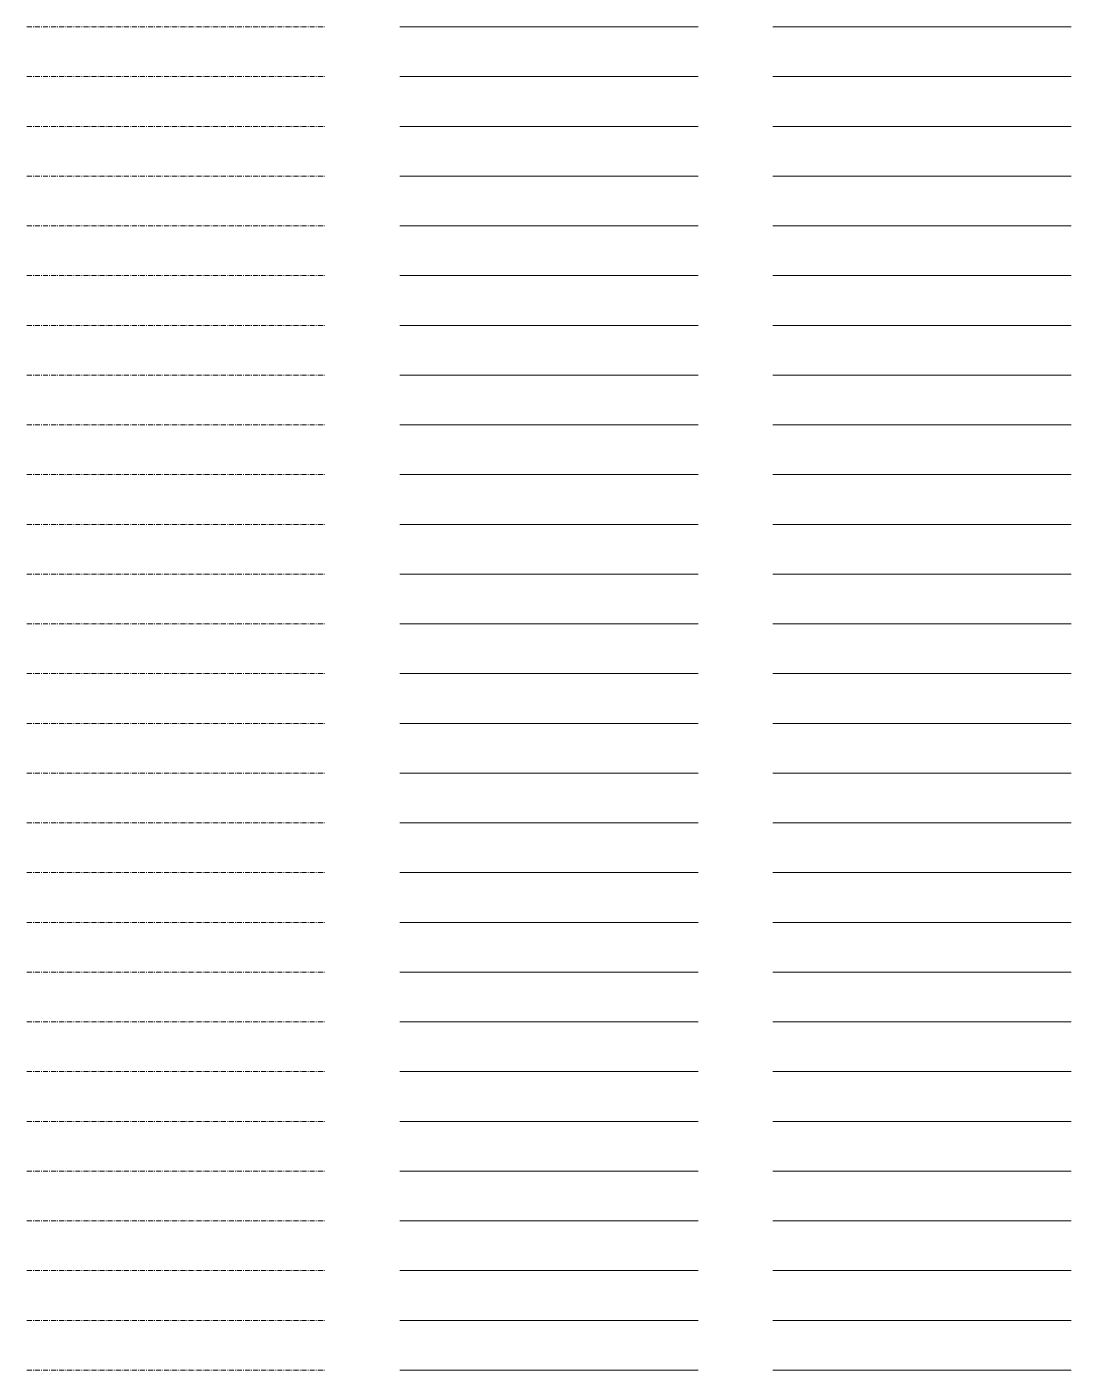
# Model space of a CAD drawing. Header units: metres. Extents: x -170 to 2070, y -13 to 17840.
# Drawn here: x 1650 to 2070, y 1660 to 2200 of the extents above; entities that cross this region are included whole.
import ezdxf
from ezdxf.lldxf.tags import DXFTag

# ---------------------------------------------------------------- set-up
doc = ezdxf.new("R2010")
doc.units = ezdxf.units.M
doc.linetypes.add('KL-VERLATEN-SO', pattern=[3.25, 2, -0.5, 0.25, -0.5])
for name, color, linetype, lineweight in [('B-OI-KL-ET_LS_DISTRIBUTIE_400 V_5x16Cu-(IN BEDRIJF)-G', 14, 'Continuous', 18), ('B-OI-KL-ET_LS_DISTRIBUTIE_400 V_5x16Cu-(RESERVE)-G', 14, 'KL-RESERVE-SO', 18), ('B-OI-KL-ET_LS_DISTRIBUTIE_400 V_5x16Cu-(VERLATEN)-G', 14, 'KL-VERLATEN-SO', 18), ('B-OI-KL-ET_LS_DISTRIBUTIE_400 V_OVERIG-(IN BEDRIJF)-G', 14, 'Continuous', 18), ('B-OI-KL-ET_LS_DISTRIBUTIE_400 V_OVERIG-(RESERVE)-G', 14, 'KL-RESERVE-SO', 18), ('B-OI-KL-ET_LS_DISTRIBUTIE_400 V_OVERIG-(VERLATEN)-G', 14, 'KL-VERLATEN-SO', 18), ('B-OI-KL-ET_LSOV_AANSLUITNET_230 V_2x2.5Cu as2.5-(IN BEDRIJF)-G', 14, 'Continuous', 18), ('B-OI-KL-ET_LSOV_AANSLUITNET_230 V_2x2.5Cu as2.5-(RESERVE)-G', 14, 'KL-RESERVE-SO', 18), ('B-OI-KL-ET_LSOV_AANSLUITNET_230 V_2x2.5Cu as2.5-(VERLATEN)-G', 14, 'KL-VERLATEN-SO', 18), ('B-OI-KL-ET_LSOV_AANSLUITNET_230 V_3x10Cu as10-(IN BEDRIJF)-G', 14, 'Continuous', 18), ('B-OI-KL-ET_LSOV_AANSLUITNET_230 V_3x10Cu as10-(RESERVE)-G', 14, 'KL-RESERVE-SO', 18), ('B-OI-KL-ET_LSOV_AANSLUITNET_230 V_3x10Cu as10-(VERLATEN)-G', 14, 'KL-VERLATEN-SO', 18), ('B-OI-KL-ET_LSOV_AANSLUITNET_230 V_3x2.5Cu as2.5-(IN BEDRIJF)-G', 14, 'Continuous', 18), ('B-OI-KL-ET_LSOV_AANSLUITNET_230 V_3x2.5Cu as2.5-(RESERVE)-G', 14, 'KL-RESERVE-SO', 18), ('B-OI-KL-ET_LSOV_AANSLUITNET_230 V_3x2.5Cu as2.5-(VERLATEN)-G', 14, 'KL-VERLATEN-SO', 18), ('B-OI-KL-ET_LSOV_AANSLUITNET_230 V_3x6Cu as6-(IN BEDRIJF)-G', 14, 'Continuous', 18), ('B-OI-KL-ET_LSOV_AANSLUITNET_230 V_3x6Cu as6-(RESERVE)-G', 14, 'KL-RESERVE-SO', 18), ('B-OI-KL-ET_LSOV_AANSLUITNET_230 V_3x6Cu as6-(VERLATEN)-G', 14, 'KL-VERLATEN-SO', 18), ('B-OI-KL-ET_LSOV_AANSLUITNET_230 V_4x10Cu as10-(IN BEDRIJF)-G', 14, 'Continuous', 18), ('B-OI-KL-ET_LSOV_AANSLUITNET_230 V_4x10Cu as10-(RESERVE)-G', 14, 'KL-RESERVE-SO', 18), ('B-OI-KL-ET_LSOV_AANSLUITNET_230 V_4x10Cu as10-(VERLATEN)-G', 14, 'KL-VERLATEN-SO', 18), ('B-OI-KL-ET_LSOV_AANSLUITNET_230 V_4x150Al 4x6Cu as50Cu-(IN BEDRIJF)-G', 14, 'Continuous', 18), ('B-OI-KL-ET_LSOV_AANSLUITNET_230 V_4x150Al 4x6Cu as50Cu-(RESERVE)-G', 14, 'KL-RESERVE-SO', 18), ('B-OI-KL-ET_LSOV_AANSLUITNET_230 V_4x150Al 4x6Cu as50Cu-(VERLATEN)-G', 14, 'KL-VERLATEN-SO', 18), ('B-OI-KL-ET_LSOV_AANSLUITNET_230 V_4x150Al as50Cu-(IN BEDRIJF)-G', 14, 'Continuous', 18), ('B-OI-KL-ET_LSOV_AANSLUITNET_230 V_4x150Al as50Cu-(RESERVE)-G', 14, 'KL-RESERVE-SO', 18), ('B-OI-KL-ET_LSOV_AANSLUITNET_230 V_4x150Al as50Cu-(VERLATEN)-G', 14, 'KL-VERLATEN-SO', 18), ('B-OI-KL-ET_LSOV_AANSLUITNET_230 V_4x16Cu as16-(IN BEDRIJF)-G', 14, 'Continuous', 18), ('B-OI-KL-ET_LSOV_AANSLUITNET_230 V_4x16Cu as16-(RESERVE)-G', 14, 'KL-RESERVE-SO', 18), ('B-OI-KL-ET_LSOV_AANSLUITNET_230 V_4x16Cu as16-(VERLATEN)-G', 14, 'KL-VERLATEN-SO', 18), ('B-OI-KL-ET_LSOV_AANSLUITNET_230 V_4x2.5Cu as2.5-(IN BEDRIJF)-G', 14, 'Continuous', 18), ('B-OI-KL-ET_LSOV_AANSLUITNET_230 V_4x2.5Cu as2.5-(RESERVE)-G', 14, 'KL-RESERVE-SO', 18), ('B-OI-KL-ET_LSOV_AANSLUITNET_230 V_4x2.5Cu as2.5-(VERLATEN)-G', 14, 'KL-VERLATEN-SO', 18), ('B-OI-KL-ET_LSOV_AANSLUITNET_230 V_4x50Al 4x2.5Cu as25Cu-(IN BEDRIJF)-G', 14, 'Continuous', 18), ('B-OI-KL-ET_LSOV_AANSLUITNET_230 V_4x50Al 4x2.5Cu as25Cu-(RESERVE)-G', 14, 'KL-RESERVE-SO', 18), ('B-OI-KL-ET_LSOV_AANSLUITNET_230 V_4x50Al 4x2.5Cu as25Cu-(VERLATEN)-G', 14, 'KL-VERLATEN-SO', 18), ('B-OI-KL-ET_LSOV_AANSLUITNET_230 V_4x6Cu as6-(IN BEDRIJF)-G', 14, 'Continuous', 18), ('B-OI-KL-ET_LSOV_AANSLUITNET_230 V_4x6Cu as6-(RESERVE)-G', 14, 'KL-RESERVE-SO', 18), ('B-OI-KL-ET_LSOV_AANSLUITNET_230 V_4x6Cu as6-(VERLATEN)-G', 14, 'KL-VERLATEN-SO', 18), ('B-OI-KL-ET_LSOV_AANSLUITNET_230 V_4x95Al 4x6Cu as35Cu-(IN BEDRIJF)-G', 14, 'Continuous', 18), ('B-OI-KL-ET_LSOV_AANSLUITNET_230 V_4x95Al 4x6Cu as35Cu-(RESERVE)-G', 14, 'KL-RESERVE-SO', 18), ('B-OI-KL-ET_LSOV_AANSLUITNET_230 V_4x95Al 4x6Cu as35Cu-(VERLATEN)-G', 14, 'KL-VERLATEN-SO', 18), ('B-OI-KL-ET_LSOV_AANSLUITNET_230 V_5x10Cu-(IN BEDRIJF)-G', 14, 'Continuous', 18), ('B-OI-KL-ET_LSOV_AANSLUITNET_230 V_5x10Cu-(RESERVE)-G', 14, 'KL-RESERVE-SO', 18), ('B-OI-KL-ET_LSOV_AANSLUITNET_230 V_5x10Cu-(VERLATEN)-G', 14, 'KL-VERLATEN-SO', 18), ('B-OI-KL-ET_LSOV_AANSLUITNET_230 V_5x16Cu-(IN BEDRIJF)-G', 14, 'Continuous', 18), ('B-OI-KL-ET_LSOV_AANSLUITNET_230 V_5x16Cu-(RESERVE)-G', 14, 'KL-RESERVE-SO', 18), ('B-OI-KL-ET_LSOV_AANSLUITNET_230 V_5x16Cu-(VERLATEN)-G', 14, 'KL-VERLATEN-SO', 18), ('B-OI-KL-ET_LSOV_AANSLUITNET_230 V_OVERIG-(IN BEDRIJF)-G', 14, 'Continuous', 18), ('B-OI-KL-ET_LSOV_AANSLUITNET_230 V_OVERIG-(RESERVE)-G', 14, 'KL-RESERVE-SO', 18), ('B-OI-KL-ET_LSOV_AANSLUITNET_230 V_OVERIG-(VERLATEN)-G', 14, 'KL-VERLATEN-SO', 18), ('B-OI-KL-ET_LSOV_AANSLUITNET_400 V_2x2.5Cu as2.5-(IN BEDRIJF)-G', 14, 'Continuous', 18), ('B-OI-KL-ET_LSOV_AANSLUITNET_400 V_2x2.5Cu as2.5-(RESERVE)-G', 14, 'KL-RESERVE-SO', 18), ('B-OI-KL-ET_LSOV_AANSLUITNET_400 V_2x2.5Cu as2.5-(VERLATEN)-G', 14, 'KL-VERLATEN-SO', 18), ('B-OI-KL-ET_LSOV_AANSLUITNET_400 V_3x10Cu as10-(IN BEDRIJF)-G', 14, 'Continuous', 18), ('B-OI-KL-ET_LSOV_AANSLUITNET_400 V_3x10Cu as10-(RESERVE)-G', 14, 'KL-RESERVE-SO', 18), ('B-OI-KL-ET_LSOV_AANSLUITNET_400 V_3x10Cu as10-(VERLATEN)-G', 14, 'KL-VERLATEN-SO', 18), ('B-OI-KL-ET_LSOV_AANSLUITNET_400 V_3x2.5Cu as2.5-(IN BEDRIJF)-G', 14, 'Continuous', 18), ('B-OI-KL-ET_LSOV_AANSLUITNET_400 V_3x2.5Cu as2.5-(RESERVE)-G', 14, 'KL-RESERVE-SO', 18), ('B-OI-KL-ET_LSOV_AANSLUITNET_400 V_3x2.5Cu as2.5-(VERLATEN)-G', 14, 'KL-VERLATEN-SO', 18), ('B-OI-KL-ET_LSOV_AANSLUITNET_400 V_3x6Cu as6-(IN BEDRIJF)-G', 14, 'Continuous', 18), ('B-OI-KL-ET_LSOV_AANSLUITNET_400 V_3x6Cu as6-(RESERVE)-G', 14, 'KL-RESERVE-SO', 18), ('B-OI-KL-ET_LSOV_AANSLUITNET_400 V_3x6Cu as6-(VERLATEN)-G', 14, 'KL-VERLATEN-SO', 18), ('B-OI-KL-ET_LSOV_AANSLUITNET_400 V_4x10Cu as10-(IN BEDRIJF)-G', 14, 'Continuous', 18), ('B-OI-KL-ET_LSOV_AANSLUITNET_400 V_4x10Cu as10-(RESERVE)-G', 14, 'KL-RESERVE-SO', 18), ('B-OI-KL-ET_LSOV_AANSLUITNET_400 V_4x10Cu as10-(VERLATEN)-G', 14, 'KL-VERLATEN-SO', 18), ('B-OI-KL-ET_LSOV_AANSLUITNET_400 V_4x150Al 4x6Cu as50Cu-(IN BEDRIJF)-G', 14, 'Continuous', 18), ('B-OI-KL-ET_LSOV_AANSLUITNET_400 V_4x150Al 4x6Cu as50Cu-(RESERVE)-G', 14, 'KL-RESERVE-SO', 18), ('B-OI-KL-ET_LSOV_AANSLUITNET_400 V_4x150Al 4x6Cu as50Cu-(VERLATEN)-G', 14, 'KL-VERLATEN-SO', 18), ('B-OI-KL-ET_LSOV_AANSLUITNET_400 V_4x150Al as50Cu-(IN BEDRIJF)-G', 14, 'Continuous', 18), ('B-OI-KL-ET_LSOV_AANSLUITNET_400 V_4x150Al as50Cu-(RESERVE)-G', 14, 'KL-RESERVE-SO', 18), ('B-OI-KL-ET_LSOV_AANSLUITNET_400 V_4x150Al as50Cu-(VERLATEN)-G', 14, 'KL-VERLATEN-SO', 18), ('B-OI-KL-ET_LSOV_AANSLUITNET_400 V_4x16Cu as16-(IN BEDRIJF)-G', 14, 'Continuous', 18), ('B-OI-KL-ET_LSOV_AANSLUITNET_400 V_4x16Cu as16-(RESERVE)-G', 14, 'KL-RESERVE-SO', 18), ('B-OI-KL-ET_LSOV_AANSLUITNET_400 V_4x16Cu as16-(VERLATEN)-G', 14, 'KL-VERLATEN-SO', 18), ('B-OI-KL-ET_LSOV_AANSLUITNET_400 V_4x2.5Cu as2.5-(IN BEDRIJF)-G', 14, 'Continuous', 18), ('B-OI-KL-ET_LSOV_AANSLUITNET_400 V_4x2.5Cu as2.5-(RESERVE)-G', 14, 'KL-RESERVE-SO', 18), ('B-OI-KL-ET_LSOV_AANSLUITNET_400 V_4x2.5Cu as2.5-(VERLATEN)-G', 14, 'KL-VERLATEN-SO', 18), ('B-OI-KL-ET_LSOV_AANSLUITNET_400 V_4x50Al 4x2.5Cu as25Cu-(IN BEDRIJF)-G', 14, 'Continuous', 18), ('B-OI-KL-ET_LSOV_AANSLUITNET_400 V_4x50Al 4x2.5Cu as25Cu-(RESERVE)-G', 14, 'KL-RESERVE-SO', 18), ('B-OI-KL-ET_LSOV_AANSLUITNET_400 V_4x50Al 4x2.5Cu as25Cu-(VERLATEN)-G', 14, 'KL-VERLATEN-SO', 18), ('B-OI-KL-ET_LSOV_AANSLUITNET_400 V_4x6Cu as6-(IN BEDRIJF)-G', 14, 'Continuous', 18), ('B-OI-KL-ET_LSOV_AANSLUITNET_400 V_4x6Cu as6-(RESERVE)-G', 14, 'KL-RESERVE-SO', 18), ('B-OI-KL-ET_LSOV_AANSLUITNET_400 V_4x6Cu as6-(VERLATEN)-G', 14, 'KL-VERLATEN-SO', 18)]:
    doc.layers.add(name, color=color, linetype=linetype, lineweight=lineweight)
tags = doc.linetypes.add('KL-RESERVE-SO', pattern='A,7,-2,["RS",Standard,S=1,R=0,X=-1,Y=-0.5],-1.5', length=10.5).pattern_tags.tags
tags[6] = DXFTag(74, 10)

msp = doc.modelspace()

# ---------------------------------------------------------------- linework, layer by layer
at = {"layer": 'B-OI-KL-ET_LS_DISTRIBUTIE_400 V_5x16Cu-(IN BEDRIJF)-G'}
msp.add_line((1950, 1660), (2070, 1660), dxfattribs=at)
at = {"layer": 'B-OI-KL-ET_LS_DISTRIBUTIE_400 V_5x16Cu-(RESERVE)-G'}
msp.add_line((1800, 1660), (1920, 1660), dxfattribs=at)
at = {"layer": 'B-OI-KL-ET_LS_DISTRIBUTIE_400 V_5x16Cu-(VERLATEN)-G'}
msp.add_line((1650, 1660), (1770, 1660), dxfattribs=at)
at = {"layer": 'B-OI-KL-ET_LS_DISTRIBUTIE_400 V_OVERIG-(IN BEDRIJF)-G'}
msp.add_line((1950, 1680), (2070, 1680), dxfattribs=at)
at = {"layer": 'B-OI-KL-ET_LS_DISTRIBUTIE_400 V_OVERIG-(RESERVE)-G'}
msp.add_line((1800, 1680), (1920, 1680), dxfattribs=at)
at = {"layer": 'B-OI-KL-ET_LS_DISTRIBUTIE_400 V_OVERIG-(VERLATEN)-G'}
msp.add_line((1650, 1680), (1770, 1680), dxfattribs=at)
at = {"layer": 'B-OI-KL-ET_LSOV_AANSLUITNET_230 V_2x2.5Cu as2.5-(IN BEDRIJF)-G'}
msp.add_line((1950, 1700), (2070, 1700), dxfattribs=at)
at = {"layer": 'B-OI-KL-ET_LSOV_AANSLUITNET_230 V_2x2.5Cu as2.5-(RESERVE)-G'}
msp.add_line((1800, 1700), (1920, 1700), dxfattribs=at)
at = {"layer": 'B-OI-KL-ET_LSOV_AANSLUITNET_230 V_2x2.5Cu as2.5-(VERLATEN)-G'}
msp.add_line((1650, 1700), (1770, 1700), dxfattribs=at)
at = {"layer": 'B-OI-KL-ET_LSOV_AANSLUITNET_230 V_3x10Cu as10-(IN BEDRIJF)-G'}
msp.add_line((1950, 1720), (2070, 1720), dxfattribs=at)
at = {"layer": 'B-OI-KL-ET_LSOV_AANSLUITNET_230 V_3x10Cu as10-(RESERVE)-G'}
msp.add_line((1800, 1720), (1920, 1720), dxfattribs=at)
at = {"layer": 'B-OI-KL-ET_LSOV_AANSLUITNET_230 V_3x10Cu as10-(VERLATEN)-G'}
msp.add_line((1650, 1720), (1770, 1720), dxfattribs=at)
at = {"layer": 'B-OI-KL-ET_LSOV_AANSLUITNET_230 V_3x2.5Cu as2.5-(IN BEDRIJF)-G'}
msp.add_line((1950, 1740), (2070, 1740), dxfattribs=at)
at = {"layer": 'B-OI-KL-ET_LSOV_AANSLUITNET_230 V_3x2.5Cu as2.5-(RESERVE)-G'}
msp.add_line((1800, 1740), (1920, 1740), dxfattribs=at)
at = {"layer": 'B-OI-KL-ET_LSOV_AANSLUITNET_230 V_3x2.5Cu as2.5-(VERLATEN)-G'}
msp.add_line((1650, 1740), (1770, 1740), dxfattribs=at)
at = {"layer": 'B-OI-KL-ET_LSOV_AANSLUITNET_230 V_3x6Cu as6-(IN BEDRIJF)-G'}
msp.add_line((1950, 1760), (2070, 1760), dxfattribs=at)
at = {"layer": 'B-OI-KL-ET_LSOV_AANSLUITNET_230 V_3x6Cu as6-(RESERVE)-G'}
msp.add_line((1800, 1760), (1920, 1760), dxfattribs=at)
at = {"layer": 'B-OI-KL-ET_LSOV_AANSLUITNET_230 V_3x6Cu as6-(VERLATEN)-G'}
msp.add_line((1650, 1760), (1770, 1760), dxfattribs=at)
at = {"layer": 'B-OI-KL-ET_LSOV_AANSLUITNET_230 V_4x10Cu as10-(IN BEDRIJF)-G'}
msp.add_line((1950, 1780), (2070, 1780), dxfattribs=at)
at = {"layer": 'B-OI-KL-ET_LSOV_AANSLUITNET_230 V_4x10Cu as10-(RESERVE)-G'}
msp.add_line((1800, 1780), (1920, 1780), dxfattribs=at)
at = {"layer": 'B-OI-KL-ET_LSOV_AANSLUITNET_230 V_4x10Cu as10-(VERLATEN)-G'}
msp.add_line((1650, 1780), (1770, 1780), dxfattribs=at)
at = {"layer": 'B-OI-KL-ET_LSOV_AANSLUITNET_230 V_4x150Al 4x6Cu as50Cu-(IN BEDRIJF)-G'}
msp.add_line((1950, 1800), (2070, 1800), dxfattribs=at)
at = {"layer": 'B-OI-KL-ET_LSOV_AANSLUITNET_230 V_4x150Al 4x6Cu as50Cu-(RESERVE)-G'}
msp.add_line((1800, 1800), (1920, 1800), dxfattribs=at)
at = {"layer": 'B-OI-KL-ET_LSOV_AANSLUITNET_230 V_4x150Al 4x6Cu as50Cu-(VERLATEN)-G'}
msp.add_line((1650, 1800), (1770, 1800), dxfattribs=at)
at = {"layer": 'B-OI-KL-ET_LSOV_AANSLUITNET_230 V_4x150Al as50Cu-(IN BEDRIJF)-G'}
msp.add_line((1950, 1820), (2070, 1820), dxfattribs=at)
at = {"layer": 'B-OI-KL-ET_LSOV_AANSLUITNET_230 V_4x150Al as50Cu-(RESERVE)-G'}
msp.add_line((1800, 1820), (1920, 1820), dxfattribs=at)
at = {"layer": 'B-OI-KL-ET_LSOV_AANSLUITNET_230 V_4x150Al as50Cu-(VERLATEN)-G'}
msp.add_line((1650, 1820), (1770, 1820), dxfattribs=at)
at = {"layer": 'B-OI-KL-ET_LSOV_AANSLUITNET_230 V_4x16Cu as16-(IN BEDRIJF)-G'}
msp.add_line((1950, 1840), (2070, 1840), dxfattribs=at)
at = {"layer": 'B-OI-KL-ET_LSOV_AANSLUITNET_230 V_4x16Cu as16-(RESERVE)-G'}
msp.add_line((1800, 1840), (1920, 1840), dxfattribs=at)
at = {"layer": 'B-OI-KL-ET_LSOV_AANSLUITNET_230 V_4x16Cu as16-(VERLATEN)-G'}
msp.add_line((1650, 1840), (1770, 1840), dxfattribs=at)
at = {"layer": 'B-OI-KL-ET_LSOV_AANSLUITNET_230 V_4x2.5Cu as2.5-(IN BEDRIJF)-G'}
msp.add_line((1950, 1860), (2070, 1860), dxfattribs=at)
at = {"layer": 'B-OI-KL-ET_LSOV_AANSLUITNET_230 V_4x2.5Cu as2.5-(RESERVE)-G'}
msp.add_line((1800, 1860), (1920, 1860), dxfattribs=at)
at = {"layer": 'B-OI-KL-ET_LSOV_AANSLUITNET_230 V_4x2.5Cu as2.5-(VERLATEN)-G'}
msp.add_line((1650, 1860), (1770, 1860), dxfattribs=at)
at = {"layer": 'B-OI-KL-ET_LSOV_AANSLUITNET_230 V_4x50Al 4x2.5Cu as25Cu-(IN BEDRIJF)-G'}
msp.add_line((1950, 1880), (2070, 1880), dxfattribs=at)
at = {"layer": 'B-OI-KL-ET_LSOV_AANSLUITNET_230 V_4x50Al 4x2.5Cu as25Cu-(RESERVE)-G'}
msp.add_line((1800, 1880), (1920, 1880), dxfattribs=at)
at = {"layer": 'B-OI-KL-ET_LSOV_AANSLUITNET_230 V_4x50Al 4x2.5Cu as25Cu-(VERLATEN)-G'}
msp.add_line((1650, 1880), (1770, 1880), dxfattribs=at)
at = {"layer": 'B-OI-KL-ET_LSOV_AANSLUITNET_230 V_4x6Cu as6-(IN BEDRIJF)-G'}
msp.add_line((1950, 1900), (2070, 1900), dxfattribs=at)
at = {"layer": 'B-OI-KL-ET_LSOV_AANSLUITNET_230 V_4x6Cu as6-(RESERVE)-G'}
msp.add_line((1800, 1900), (1920, 1900), dxfattribs=at)
at = {"layer": 'B-OI-KL-ET_LSOV_AANSLUITNET_230 V_4x6Cu as6-(VERLATEN)-G'}
msp.add_line((1650, 1900), (1770, 1900), dxfattribs=at)
at = {"layer": 'B-OI-KL-ET_LSOV_AANSLUITNET_230 V_4x95Al 4x6Cu as35Cu-(IN BEDRIJF)-G'}
msp.add_line((1950, 1920), (2070, 1920), dxfattribs=at)
at = {"layer": 'B-OI-KL-ET_LSOV_AANSLUITNET_230 V_4x95Al 4x6Cu as35Cu-(RESERVE)-G'}
msp.add_line((1800, 1920), (1920, 1920), dxfattribs=at)
at = {"layer": 'B-OI-KL-ET_LSOV_AANSLUITNET_230 V_4x95Al 4x6Cu as35Cu-(VERLATEN)-G'}
msp.add_line((1650, 1920), (1770, 1920), dxfattribs=at)
at = {"layer": 'B-OI-KL-ET_LSOV_AANSLUITNET_230 V_5x10Cu-(IN BEDRIJF)-G'}
msp.add_line((1950, 1940), (2070, 1940), dxfattribs=at)
at = {"layer": 'B-OI-KL-ET_LSOV_AANSLUITNET_230 V_5x10Cu-(RESERVE)-G'}
msp.add_line((1800, 1940), (1920, 1940), dxfattribs=at)
at = {"layer": 'B-OI-KL-ET_LSOV_AANSLUITNET_230 V_5x10Cu-(VERLATEN)-G'}
msp.add_line((1650, 1940), (1770, 1940), dxfattribs=at)
at = {"layer": 'B-OI-KL-ET_LSOV_AANSLUITNET_230 V_5x16Cu-(IN BEDRIJF)-G'}
msp.add_line((1950, 1960), (2070, 1960), dxfattribs=at)
at = {"layer": 'B-OI-KL-ET_LSOV_AANSLUITNET_230 V_5x16Cu-(RESERVE)-G'}
msp.add_line((1800, 1960), (1920, 1960), dxfattribs=at)
at = {"layer": 'B-OI-KL-ET_LSOV_AANSLUITNET_230 V_5x16Cu-(VERLATEN)-G'}
msp.add_line((1650, 1960), (1770, 1960), dxfattribs=at)
at = {"layer": 'B-OI-KL-ET_LSOV_AANSLUITNET_230 V_OVERIG-(IN BEDRIJF)-G'}
msp.add_line((1950, 1980), (2070, 1980), dxfattribs=at)
at = {"layer": 'B-OI-KL-ET_LSOV_AANSLUITNET_230 V_OVERIG-(RESERVE)-G'}
msp.add_line((1800, 1980), (1920, 1980), dxfattribs=at)
at = {"layer": 'B-OI-KL-ET_LSOV_AANSLUITNET_230 V_OVERIG-(VERLATEN)-G'}
msp.add_line((1650, 1980), (1770, 1980), dxfattribs=at)
at = {"layer": 'B-OI-KL-ET_LSOV_AANSLUITNET_400 V_2x2.5Cu as2.5-(IN BEDRIJF)-G'}
msp.add_line((1950, 2000), (2070, 2000), dxfattribs=at)
at = {"layer": 'B-OI-KL-ET_LSOV_AANSLUITNET_400 V_2x2.5Cu as2.5-(RESERVE)-G'}
msp.add_line((1800, 2000), (1920, 2000), dxfattribs=at)
at = {"layer": 'B-OI-KL-ET_LSOV_AANSLUITNET_400 V_2x2.5Cu as2.5-(VERLATEN)-G'}
msp.add_line((1650, 2000), (1770, 2000), dxfattribs=at)
at = {"layer": 'B-OI-KL-ET_LSOV_AANSLUITNET_400 V_3x10Cu as10-(IN BEDRIJF)-G'}
msp.add_line((1950, 2020), (2070, 2020), dxfattribs=at)
at = {"layer": 'B-OI-KL-ET_LSOV_AANSLUITNET_400 V_3x10Cu as10-(RESERVE)-G'}
msp.add_line((1800, 2020), (1920, 2020), dxfattribs=at)
at = {"layer": 'B-OI-KL-ET_LSOV_AANSLUITNET_400 V_3x10Cu as10-(VERLATEN)-G'}
msp.add_line((1650, 2020), (1770, 2020), dxfattribs=at)
at = {"layer": 'B-OI-KL-ET_LSOV_AANSLUITNET_400 V_3x2.5Cu as2.5-(IN BEDRIJF)-G'}
msp.add_line((1950, 2040), (2070, 2040), dxfattribs=at)
at = {"layer": 'B-OI-KL-ET_LSOV_AANSLUITNET_400 V_3x2.5Cu as2.5-(RESERVE)-G'}
msp.add_line((1800, 2040), (1920, 2040), dxfattribs=at)
at = {"layer": 'B-OI-KL-ET_LSOV_AANSLUITNET_400 V_3x2.5Cu as2.5-(VERLATEN)-G'}
msp.add_line((1650, 2040), (1770, 2040), dxfattribs=at)
at = {"layer": 'B-OI-KL-ET_LSOV_AANSLUITNET_400 V_3x6Cu as6-(IN BEDRIJF)-G'}
msp.add_line((1950, 2060), (2070, 2060), dxfattribs=at)
at = {"layer": 'B-OI-KL-ET_LSOV_AANSLUITNET_400 V_3x6Cu as6-(RESERVE)-G'}
msp.add_line((1800, 2060), (1920, 2060), dxfattribs=at)
at = {"layer": 'B-OI-KL-ET_LSOV_AANSLUITNET_400 V_3x6Cu as6-(VERLATEN)-G'}
msp.add_line((1650, 2060), (1770, 2060), dxfattribs=at)
at = {"layer": 'B-OI-KL-ET_LSOV_AANSLUITNET_400 V_4x10Cu as10-(IN BEDRIJF)-G'}
msp.add_line((1950, 2080), (2070, 2080), dxfattribs=at)
at = {"layer": 'B-OI-KL-ET_LSOV_AANSLUITNET_400 V_4x10Cu as10-(RESERVE)-G'}
msp.add_line((1800, 2080), (1920, 2080), dxfattribs=at)
at = {"layer": 'B-OI-KL-ET_LSOV_AANSLUITNET_400 V_4x10Cu as10-(VERLATEN)-G'}
msp.add_line((1650, 2080), (1770, 2080), dxfattribs=at)
at = {"layer": 'B-OI-KL-ET_LSOV_AANSLUITNET_400 V_4x150Al 4x6Cu as50Cu-(IN BEDRIJF)-G'}
msp.add_line((1950, 2100), (2070, 2100), dxfattribs=at)
at = {"layer": 'B-OI-KL-ET_LSOV_AANSLUITNET_400 V_4x150Al 4x6Cu as50Cu-(RESERVE)-G'}
msp.add_line((1800, 2100), (1920, 2100), dxfattribs=at)
at = {"layer": 'B-OI-KL-ET_LSOV_AANSLUITNET_400 V_4x150Al 4x6Cu as50Cu-(VERLATEN)-G'}
msp.add_line((1650, 2100), (1770, 2100), dxfattribs=at)
at = {"layer": 'B-OI-KL-ET_LSOV_AANSLUITNET_400 V_4x150Al as50Cu-(IN BEDRIJF)-G'}
msp.add_line((1950, 2120), (2070, 2120), dxfattribs=at)
at = {"layer": 'B-OI-KL-ET_LSOV_AANSLUITNET_400 V_4x150Al as50Cu-(RESERVE)-G'}
msp.add_line((1800, 2120), (1920, 2120), dxfattribs=at)
at = {"layer": 'B-OI-KL-ET_LSOV_AANSLUITNET_400 V_4x150Al as50Cu-(VERLATEN)-G'}
msp.add_line((1650, 2120), (1770, 2120), dxfattribs=at)
at = {"layer": 'B-OI-KL-ET_LSOV_AANSLUITNET_400 V_4x16Cu as16-(IN BEDRIJF)-G'}
msp.add_line((1950, 2140), (2070, 2140), dxfattribs=at)
at = {"layer": 'B-OI-KL-ET_LSOV_AANSLUITNET_400 V_4x16Cu as16-(RESERVE)-G'}
msp.add_line((1800, 2140), (1920, 2140), dxfattribs=at)
at = {"layer": 'B-OI-KL-ET_LSOV_AANSLUITNET_400 V_4x16Cu as16-(VERLATEN)-G'}
msp.add_line((1650, 2140), (1770, 2140), dxfattribs=at)
at = {"layer": 'B-OI-KL-ET_LSOV_AANSLUITNET_400 V_4x2.5Cu as2.5-(IN BEDRIJF)-G'}
msp.add_line((1950, 2160), (2070, 2160), dxfattribs=at)
at = {"layer": 'B-OI-KL-ET_LSOV_AANSLUITNET_400 V_4x2.5Cu as2.5-(RESERVE)-G'}
msp.add_line((1800, 2160), (1920, 2160), dxfattribs=at)
at = {"layer": 'B-OI-KL-ET_LSOV_AANSLUITNET_400 V_4x2.5Cu as2.5-(VERLATEN)-G'}
msp.add_line((1650, 2160), (1770, 2160), dxfattribs=at)
at = {"layer": 'B-OI-KL-ET_LSOV_AANSLUITNET_400 V_4x50Al 4x2.5Cu as25Cu-(IN BEDRIJF)-G'}
msp.add_line((1950, 2180), (2070, 2180), dxfattribs=at)
at = {"layer": 'B-OI-KL-ET_LSOV_AANSLUITNET_400 V_4x50Al 4x2.5Cu as25Cu-(RESERVE)-G'}
msp.add_line((1800, 2180), (1920, 2180), dxfattribs=at)
at = {"layer": 'B-OI-KL-ET_LSOV_AANSLUITNET_400 V_4x50Al 4x2.5Cu as25Cu-(VERLATEN)-G'}
msp.add_line((1650, 2180), (1770, 2180), dxfattribs=at)
at = {"layer": 'B-OI-KL-ET_LSOV_AANSLUITNET_400 V_4x6Cu as6-(IN BEDRIJF)-G'}
msp.add_line((1950, 2200), (2070, 2200), dxfattribs=at)
at = {"layer": 'B-OI-KL-ET_LSOV_AANSLUITNET_400 V_4x6Cu as6-(RESERVE)-G'}
msp.add_line((1800, 2200), (1920, 2200), dxfattribs=at)
at = {"layer": 'B-OI-KL-ET_LSOV_AANSLUITNET_400 V_4x6Cu as6-(VERLATEN)-G'}
msp.add_line((1650, 2200), (1770, 2200), dxfattribs=at)

doc.saveas('drawing.dxf')
